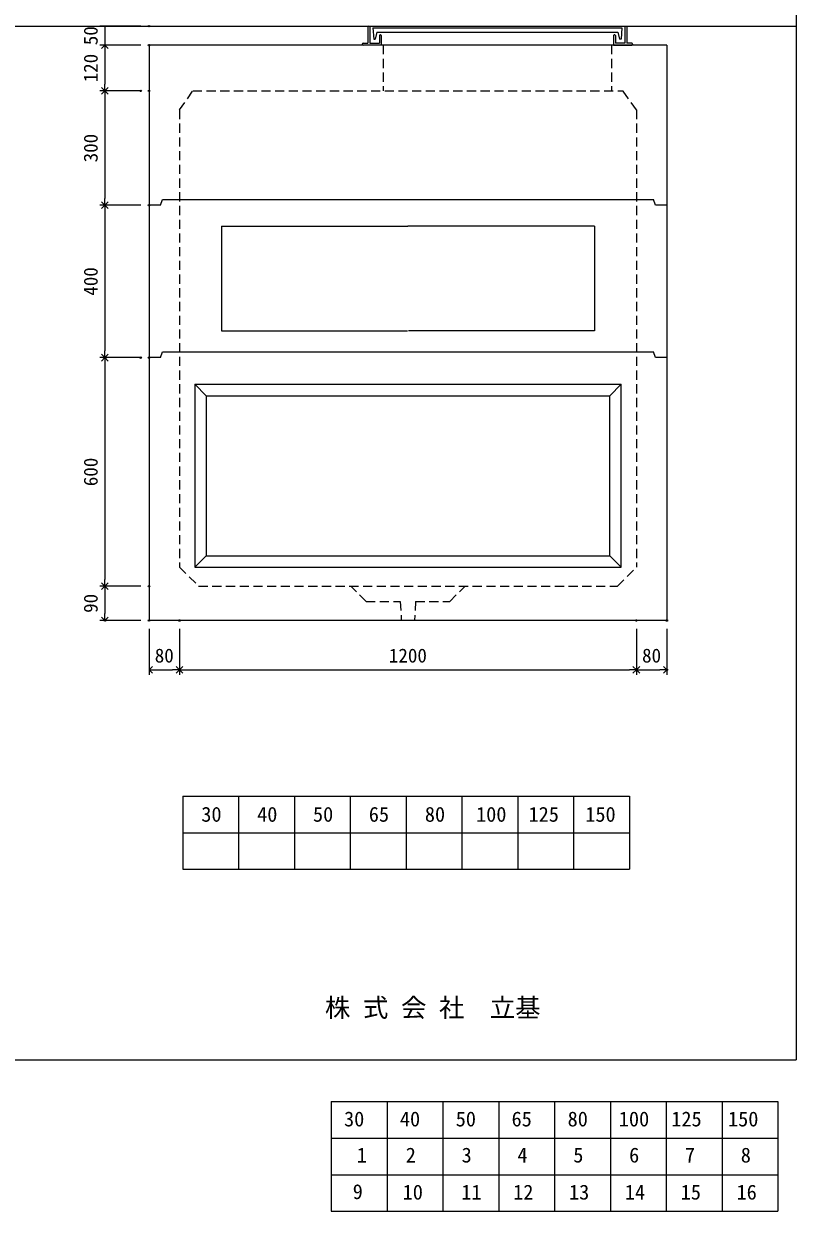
# Model space of a CAD drawing. Units: millimetres, scale not verified. Extents: x -6420 to 6420, y -3048 to 3049.
# Drawn here: x 4391 to 6420, y -3048 to 68 of the extents above; entities that cross this region are included whole.
import ezdxf
from ezdxf.enums import TextEntityAlignment as Align

# ---------------------------------------------------------------- set-up
doc = ezdxf.new("R2010")
doc.units = ezdxf.units.MM
doc.header["$LTSCALE"] = 20
doc.header["$PDMODE"] = 32
doc.header["$PDSIZE"] = 4
doc.linetypes.add('DASHED1', pattern=[1.8, 1.2, -0.6])
doc.linetypes.add('USER2', pattern=[50.8, 31.75, -6.35, 6.35, -6.35])
doc.layers.add('0-1_Defpoints', color=7, linetype='Continuous')
for name, color, linetype, lineweight in [('0-2_waku', 7, 'Continuous', 18), ('0-3_gaikei', 7, 'Continuous', 18), ('0-4_kakure', 7, 'DASHED1', 5), ('0-5_sunpou', 7, 'Continuous', 5), ('0-8_uchigawa', 6, 'Continuous', 18), ('0-A_futa', 3, 'Continuous', 18), ('0-B_GL', 4, 'Continuous', 18), ('0-D_文字１', 7, 'Continuous', 18), ('1-2_uchigawa2', 6, 'USER2', 18), ('1-4_文字２', 7, 'Continuous', 5)]:
    doc.layers.add(name, color=color, linetype=linetype, lineweight=lineweight)
doc.styles.add('ＭＳ ゴシック', font='')
doc.styles.get('ＭＳ ゴシック').set_extended_font_data('MS Gothic')

# ---------------------------------------------------------------- blocks, each defined once
blk = doc.blocks.new('_Open90')
at = {"layer": '0-5_sunpou'}
blk.add_line((0, 0), (-1, 0), dxfattribs=at)
blk.add_lwpolyline([(-0.5, 0.5), (0, 0), (-0.5, -0.5)], dxfattribs=at)
blk = doc.blocks.new('D68')
at = {"layer": '0-1_Defpoints'}
for p in [(7303.24, 1770.17), (7187.23, 1170.17), (7303.24, 1170.17)]:
    blk.add_point(p, dxfattribs=at)
at = {"layer": '0-5_sunpou'}
for p, q in [((7281.24, 1770.17), (7174.23, 1770.17)), ((7187.23, 1752.17), (7187.23, 1188.17)), ((7281.24, 1170.17), (7174.23, 1170.17))]:
    blk.add_line(p, q, dxfattribs=at)
at = {"layer": '0-5_sunpou', "xscale": 18, "yscale": 18}
for p, rotation in [((7187.23, 1770.17), 90), ((7187.23, 1170.17), 270)]:
    blk.add_blockref('_Open90', p, dxfattribs=dict(at, rotation=rotation))
at = {"layer": '0-5_sunpou', "style": 'ＭＳ ゴシック'}
blk.add_text('600', height=36.66, rotation=90, dxfattribs=at).set_placement((7179.23, 1432.67), align=Align.BOTTOM_LEFT)
blk = doc.blocks.new('D69')
at = {"layer": '0-1_Defpoints'}
for p in [(7303.24, 1170.17), (7187.23, 1080.17), (7303.24, 1080.17)]:
    blk.add_point(p, dxfattribs=at)
at = {"layer": '0-5_sunpou'}
for p, q in [((7281.24, 1170.17), (7174.23, 1170.17)), ((7187.23, 1152.17), (7187.23, 1098.17)), ((7281.24, 1080.17), (7174.23, 1080.17))]:
    blk.add_line(p, q, dxfattribs=at)
at = {"layer": '0-5_sunpou', "xscale": 18, "yscale": 18}
for p, rotation in [((7187.23, 1170.17), 90), ((7187.23, 1080.17), 270)]:
    blk.add_blockref('_Open90', p, dxfattribs=dict(at, rotation=rotation))
at = {"layer": '0-5_sunpou', "style": 'ＭＳ ゴシック'}
blk.add_text('90', height=36.66, rotation=90, dxfattribs=at).set_placement((7179.23, 1100.17), align=Align.BOTTOM_LEFT)
blk = doc.blocks.new('D70')
at = {"layer": '0-1_Defpoints'}
for p in [(7303.24, 1080.17), (7383.24, 1080.17), (7383.24, 950.85)]:
    blk.add_point(p, dxfattribs=at)
at = {"layer": '0-5_sunpou'}
for p, q in [((7303.24, 1058.17), (7303.24, 937.85)), ((7383.24, 1058.17), (7383.24, 937.85)), ((7321.24, 950.85), (7365.24, 950.85))]:
    blk.add_line(p, q, dxfattribs=at)
at = {"layer": '0-5_sunpou', "xscale": 18, "yscale": 18, "rotation": 180}
blk.add_blockref('_Open90', (7303.24, 950.85), dxfattribs=at)
at = {"layer": '0-5_sunpou', "xscale": 18, "yscale": 18}
blk.add_blockref('_Open90', (7383.24, 950.85), dxfattribs=at)
at = {"layer": '0-5_sunpou', "style": 'ＭＳ ゴシック'}
blk.add_text('80', height=36.66, dxfattribs=at).set_placement((7318.24, 958.85), align=Align.BOTTOM_LEFT)
blk = doc.blocks.new('D71')
at = {"layer": '0-1_Defpoints'}
for p in [(7383.24, 1080.17), (8583.24, 1080.17), (8583.24, 950.85)]:
    blk.add_point(p, dxfattribs=at)
at = {"layer": '0-5_sunpou'}
for p, q in [((7383.24, 1058.17), (7383.24, 937.85)), ((8583.24, 1058.17), (8583.24, 937.85)), ((7401.24, 950.85), (8565.24, 950.85))]:
    blk.add_line(p, q, dxfattribs=at)
at = {"layer": '0-5_sunpou', "xscale": 18, "yscale": 18, "rotation": 180}
blk.add_blockref('_Open90', (7383.24, 950.85), dxfattribs=at)
at = {"layer": '0-5_sunpou', "xscale": 18, "yscale": 18}
blk.add_blockref('_Open90', (8583.24, 950.85), dxfattribs=at)
at = {"layer": '0-5_sunpou', "style": 'ＭＳ ゴシック'}
blk.add_text('1200', height=36.66, dxfattribs=at).set_placement((7933.24, 958.85), align=Align.BOTTOM_LEFT)
blk = doc.blocks.new('D72')
at = {"layer": '0-1_Defpoints'}
for p in [(8583.24, 1080.17), (8663.24, 1080.17), (8663.24, 950.85)]:
    blk.add_point(p, dxfattribs=at)
at = {"layer": '0-5_sunpou'}
for p, q in [((8583.24, 1058.17), (8583.24, 937.85)), ((8663.24, 1058.17), (8663.24, 937.85)), ((8601.24, 950.85), (8645.24, 950.85))]:
    blk.add_line(p, q, dxfattribs=at)
at = {"layer": '0-5_sunpou', "xscale": 18, "yscale": 18, "rotation": 180}
blk.add_blockref('_Open90', (8583.24, 950.85), dxfattribs=at)
at = {"layer": '0-5_sunpou', "xscale": 18, "yscale": 18}
blk.add_blockref('_Open90', (8663.24, 950.85), dxfattribs=at)
at = {"layer": '0-5_sunpou', "style": 'ＭＳ ゴシック'}
blk.add_text('80', height=36.66, dxfattribs=at).set_placement((8598.24, 958.85), align=Align.BOTTOM_LEFT)
blk = doc.blocks.new('D73')
at = {"layer": '0-1_Defpoints'}
for p in [(7303.24, 2590.17), (7187.23, 2470.17), (7303.24, 2470.17)]:
    blk.add_point(p, dxfattribs=at)
at = {"layer": '0-5_sunpou'}
for p, q in [((7281.24, 2590.17), (7174.23, 2590.17)), ((7187.23, 2572.17), (7187.23, 2488.17)), ((7281.24, 2470.17), (7174.23, 2470.17))]:
    blk.add_line(p, q, dxfattribs=at)
at = {"layer": '0-5_sunpou', "xscale": 18, "yscale": 18}
for p, rotation in [((7187.23, 2590.17), 90), ((7187.23, 2470.17), 270)]:
    blk.add_blockref('_Open90', p, dxfattribs=dict(at, rotation=rotation))
at = {"layer": '0-5_sunpou', "style": 'ＭＳ ゴシック'}
blk.add_text('120', height=36.66, rotation=90, dxfattribs=at).set_placement((7179.23, 2492.67), align=Align.BOTTOM_LEFT)
blk = doc.blocks.new('D74')
at = {"layer": '0-1_Defpoints'}
for p in [(7281.24, 2470.17), (7187.23, 2170.17), (7303.24, 2170.17)]:
    blk.add_point(p, dxfattribs=at)
at = {"layer": '0-5_sunpou'}
for p, q in [((7259.24, 2470.17), (7174.23, 2470.17)), ((7187.23, 2452.17), (7187.23, 2188.17)), ((7281.24, 2170.17), (7174.23, 2170.17))]:
    blk.add_line(p, q, dxfattribs=at)
at = {"layer": '0-5_sunpou', "xscale": 18, "yscale": 18}
for p, rotation in [((7187.23, 2470.17), 90), ((7187.23, 2170.17), 270)]:
    blk.add_blockref('_Open90', p, dxfattribs=dict(at, rotation=rotation))
at = {"layer": '0-5_sunpou', "style": 'ＭＳ ゴシック'}
blk.add_text('300', height=36.66, rotation=90, dxfattribs=at).set_placement((7179.23, 2282.67), align=Align.BOTTOM_LEFT)
blk = doc.blocks.new('D75')
at = {"layer": '0-1_Defpoints'}
for p in [(7303.24, 2170.17), (7187.23, 1770.17), (7281.24, 1770.17)]:
    blk.add_point(p, dxfattribs=at)
at = {"layer": '0-5_sunpou'}
for p, q in [((7281.24, 2170.17), (7174.23, 2170.17)), ((7187.23, 2152.17), (7187.23, 1788.17)), ((7259.24, 1770.17), (7174.23, 1770.17))]:
    blk.add_line(p, q, dxfattribs=at)
at = {"layer": '0-5_sunpou', "xscale": 18, "yscale": 18}
for p, rotation in [((7187.23, 2170.17), 90), ((7187.23, 1770.17), 270)]:
    blk.add_blockref('_Open90', p, dxfattribs=dict(at, rotation=rotation))
at = {"layer": '0-5_sunpou', "style": 'ＭＳ ゴシック'}
blk.add_text('400', height=36.66, rotation=90, dxfattribs=at).set_placement((7179.23, 1932.67), align=Align.BOTTOM_LEFT)
blk = doc.blocks.new('D76')
at = {"layer": '0-1_Defpoints'}
for p in [(7303.24, 2640.17), (7187.23, 2590.17), (7303.24, 2590.17)]:
    blk.add_point(p, dxfattribs=at)
at = {"layer": '0-5_sunpou'}
for p, q in [((7281.24, 2640.17), (7174.23, 2640.17)), ((7187.23, 2640.17), (7187.23, 2590.17)), ((7281.24, 2590.17), (7174.23, 2590.17))]:
    blk.add_line(p, q, dxfattribs=at)
at = {"layer": '0-5_sunpou', "style": 'ＭＳ ゴシック'}
blk.add_text('50', height=36.66, rotation=90, dxfattribs=at).set_placement((7179.23, 2590.17), align=Align.BOTTOM_LEFT)

msp = doc.modelspace()

# ---------------------------------------------------------------- linework, layer by layer
at = {"layer": '0-2_waku'}
for p, q in [((6420, 3048.75), (6420, -2651.25)), ((4808.33, -1958.91), (4808.33, -2150.91)), ((4808.33, -1958.91), (4808.33, -2150.91)), ((4808.33, -1958.91), (4808.33, -2150.91)), ((4808.33, -1958.91), (4808.33, -2150.91)), ((4808.33, -1958.91), (5981.67, -1958.91)), ((4955, -1958.91), (4955, -2150.91)), ((5101.67, -1958.91), (5101.67, -2150.91)), ((5101.67, -1958.91), (5101.67, -2150.91)), ((5248.33, -1958.91), (5248.33, -2150.91)), ((5395, -1958.91), (5395, -2150.91)), ((5541.67, -1958.91), (5541.67, -2150.91)), ((5688.33, -1958.91), (5688.33, -2150.91)), ((5835, -1958.91), (5835, -2150.91)), ((5981.67, -1958.91), (5981.67, -2150.91)), ((4808.33, -2054.91), (5981.67, -2054.91)), ((4808.33, -2150.91), (5981.67, -2150.91)), ((-1740, -2651.25), (6420, -2651.25))]:
    msp.add_line(p, q, dxfattribs=at)
at = {"layer": '0-3_gaikei'}
for p, q in [((4720, 12.09), (4720, -1497.91)), ((6080, 12.09), (4720, 12.09)), ((6080, 12.09), (6080, -1497.91)), ((4750, -407.91), (4755, -392.91)), ((4755, -392.91), (6045, -392.91)), ((6050, -407.91), (6045, -392.91)), ((4750, -407.91), (4720, -407.91)), ((6080, -407.91), (6050, -407.91)), ((4750, -807.91), (4720, -807.91)), ((4750, -807.91), (4755, -792.91)), ((4755, -792.91), (6045, -792.91)), ((6050, -807.91), (6045, -792.91)), ((6080, -807.91), (6050, -807.91)), ((6080, -1497.91), (4720, -1497.91))]:
    msp.add_line(p, q, dxfattribs=at)
at = {"layer": '0-4_kakure'}
for p, q in [((5335, 12.09), (5335, -107.91)), ((5935, 12.09), (5935, -107.91)), ((4800, -157.91), (4835, -107.91)), ((4835, -107.91), (5965, -107.91)), ((4835, -107.91), (5965, -107.91)), ((6000, -157.91), (5965, -107.91)), ((4800, -157.91), (4800, -1357.91)), ((6000, -157.91), (6000, -1357.91)), ((5950, -1407.91), (6000, -1357.91)), ((5290, -1447.91), (5250, -1407.91)), ((5290, -1447.91), (5380, -1447.91)), ((5380, -1447.91), (5382.5, -1497.91)), ((5420, -1447.91), (5417.5, -1497.91))]:
    msp.add_line(p, q, dxfattribs=at)
for points in [[(4800, -1357.91), (4850, -1407.91), (5950, -1407.91)], [(5420, -1447.91), (5510, -1447.91), (5550, -1407.91)]]:
    msp.add_lwpolyline(points, dxfattribs=at)
at = {"layer": '0-8_uchigawa'}
for p, q in [((4840, -877.91), (5960, -877.91)), ((4840, -877.91), (4840, -1357.91)), ((4840, -877.91), (4870, -907.91)), ((5960, -877.91), (5930, -907.91)), ((5960, -1357.91), (5960, -877.91)), ((4870, -907.91), (5930, -907.91)), ((4870, -907.91), (4870, -1327.91)), ((5930, -1327.91), (5930, -907.91)), ((4840, -1357.91), (4870, -1327.91)), ((4870, -1327.91), (5930, -1327.91)), ((5960, -1357.91), (5930, -1327.91)), ((4840, -1357.91), (5960, -1357.91))]:
    msp.add_line(p, q, dxfattribs=at)
at = {"layer": '0-A_futa'}
for p, q in [((5295, 60.09), (5295, 17.09)), ((5297, 62.09), (5300, 62.09)), ((5300, 62.09), (5300, 17.09)), ((5307.82, 57.59), (5962.15, 57.59)), ((5307.82, 57.59), (5310.31, 27.59)), ((5318.33, 46.59), (5314.02, 27.59)), ((5318.33, 46.59), (5951.67, 46.59)), ((5325, 37.09), (5325, 17.09)), ((5327, 39.09), (5328, 39.09)), ((5330, 37.09), (5330, 12.09)), ((5940, 37.09), (5940, 12.09)), ((5943, 39.09), (5942, 39.09)), ((5945, 37.09), (5945, 17.09)), ((5951.67, 46.59), (5955.99, 27.59)), ((5962.15, 57.59), (5959.9, 27.59)), ((5970, 62.09), (5973, 62.09)), ((5975, 60.09), (5975, 17.09)), ((5280, 15.09), (5280, 14.09)), ((5282, 17.09), (5295, 17.09)), ((5335, 12.09), (5282, 12.09)), ((5300, 17.09), (5325, 17.09)), ((5310.31, 27.59), (5314.02, 27.59)), ((5940, 12.09), (5988, 12.09)), ((5959.9, 27.59), (5955.99, 27.59)), ((5988, 17.09), (5975, 17.09)), ((5990, 15.09), (5990, 14.09))]:
    msp.add_line(p, q, dxfattribs=at)
msp.add_lwpolyline([(5970, 62.09), (5970, 17.09), (5945, 17.09)], dxfattribs=at)
for centre, start, end in [((5297, 60.09), 90, 180), ((5327, 37.09), 90, 180), ((5328, 37.09), 0, 90), ((5942, 37.09), 90, 180), ((5943, 37.09), 0, 90), ((5973, 60.09), 0, 90), ((5282, 15.09), 90, 180), ((5282, 14.09), 180, 270), ((5988, 15.09), 0, 90), ((5988, 14.09), 270, 0)]:
    msp.add_arc(centre, 2, start, end, dxfattribs=at)
at = {"layer": '0-B_GL'}
msp.add_line((-1740, 62.09), (6420, 62.09), dxfattribs=at)
at = {"layer": '1-2_uchigawa2'}
for p, q in [((4910, -462.91), (5400, -462.91)), ((4910, -462.91), (4910, -737.91)), ((5890, -462.91), (5400, -462.91)), ((5890, -462.91), (5890, -737.91)), ((4910, -737.91), (5398.76, -737.91)), ((5890, -737.91), (5401.25, -737.91))]:
    msp.add_line(p, q, dxfattribs=at)
at = {"layer": '1-4_文字２'}
for p, q in [((5198.63, -2760.39), (5198.63, -2952.39)), ((5198.63, -2760.39), (5198.63, -2952.39)), ((5198.63, -2760.39), (5198.63, -2952.39)), ((5198.63, -2760.39), (5198.63, -2952.39)), ((5198.63, -2760.39), (6371.96, -2760.39)), ((5198.63, -2760.39), (5198.63, -2952.39)), ((5198.63, -2760.39), (5198.63, -2952.39)), ((5198.63, -2760.39), (5198.63, -2952.39)), ((5198.63, -2760.39), (5198.63, -2952.39)), ((5198.63, -2760.39), (6371.96, -2760.39)), ((5345.3, -2760.39), (5345.3, -2952.39)), ((5345.3, -2760.39), (5345.3, -2952.39)), ((5491.96, -2760.39), (5491.96, -2952.39)), ((5491.96, -2760.39), (5491.96, -2952.39)), ((5491.96, -2760.39), (5491.96, -2952.39)), ((5491.96, -2760.39), (5491.96, -2952.39)), ((5638.63, -2760.39), (5638.63, -2952.39)), ((5638.63, -2760.39), (5638.63, -2952.39)), ((5785.3, -2760.39), (5785.3, -2952.39)), ((5785.3, -2760.39), (5785.3, -2952.39)), ((5931.96, -2760.39), (5931.96, -2952.39)), ((5931.96, -2760.39), (5931.96, -2952.39)), ((6078.63, -2760.39), (6078.63, -2952.39)), ((6078.63, -2760.39), (6078.63, -2952.39)), ((6225.3, -2760.39), (6225.3, -2952.39)), ((6225.3, -2760.39), (6225.3, -2952.39)), ((6371.96, -2760.39), (6371.96, -2952.39)), ((6371.96, -2760.39), (6371.96, -2952.39)), ((5198.63, -2856.39), (6371.96, -2856.39)), ((5198.63, -2856.39), (6371.96, -2856.39)), ((5198.63, -2952.39), (6371.96, -2952.39)), ((5198.63, -2952.39), (6371.96, -2952.39)), ((5198.63, -2952.39), (5198.63, -3048.39)), ((5198.63, -2952.39), (5198.63, -3048.39)), ((5198.63, -2952.39), (5198.63, -3048.39)), ((5198.63, -2952.39), (5198.63, -3048.39)), ((5198.63, -2952.39), (6371.96, -2952.39)), ((5198.63, -2952.39), (5198.63, -3048.39)), ((5198.63, -2952.39), (5198.63, -3048.39)), ((5198.63, -2952.39), (5198.63, -3048.39)), ((5198.63, -2952.39), (5198.63, -3048.39)), ((5198.63, -2952.39), (6371.96, -2952.39)), ((5345.3, -2952.39), (5345.3, -3048.39)), ((5345.3, -2952.39), (5345.3, -3048.39)), ((5491.96, -2952.39), (5491.96, -3048.39)), ((5491.96, -2952.39), (5491.96, -3048.39)), ((5491.96, -2952.39), (5491.96, -3048.39)), ((5491.96, -2952.39), (5491.96, -3048.39)), ((5638.63, -2952.39), (5638.63, -3048.39)), ((5638.63, -2952.39), (5638.63, -3048.39)), ((5785.3, -2952.39), (5785.3, -3048.39)), ((5785.3, -2952.39), (5785.3, -3048.39)), ((5931.96, -2952.39), (5931.96, -3048.39)), ((5931.96, -2952.39), (5931.96, -3048.39)), ((6078.63, -2952.39), (6078.63, -3048.39)), ((6078.63, -2952.39), (6078.63, -3048.39)), ((6225.3, -2952.39), (6225.3, -3048.39)), ((6225.3, -2952.39), (6225.3, -3048.39)), ((6371.96, -2952.39), (6371.96, -3048.39)), ((6371.96, -2952.39), (6371.96, -3048.39)), ((5198.63, -3048.39), (6371.96, -3048.39)), ((5198.63, -3048.39), (6371.96, -3048.39))]:
    msp.add_line(p, q, dxfattribs=at)

# ---------------------------------------------------------------- block references
at = {"layer": '0-5_sunpou'}
for name in ['D76', 'D73', 'D74', 'D75', 'D68', 'D69', 'D70', 'D71', 'D72']:
    msp.add_blockref(name, (-2583.24, -2578.08), dxfattribs=at)

# ---------------------------------------------------------------- texts
at = {"layer": '0-D_文字１', "style": 'ＭＳ ゴシック'}
for s, height, p in [('30', 39.1, (4857.21, -2037.82)), ('40', 39.1, (5003.88, -2037.82)), ('50', 39.1, (5150.55, -2037.82)), ('65', 39.1, (5297.21, -2037.82)), ('80', 39.1, (5444.42, -2037.82)), ('100', 39.1, (5578.92, -2037.82)), ('125', 39.1, (5716.77, -2037.82)), ('150', 39.1, (5865.79, -2037.82)), (' 株 式 会 社\u3000立基', 48.88, (5148.71, -2553.06))]:
    msp.add_text(s, height=height, dxfattribs=at).set_placement(p, align=Align.BOTTOM_LEFT)
at = {"layer": '1-4_文字２', "style": 'ＭＳ ゴシック'}
for s, p in [('30', (5232.17, -2837.48)), ('30', (5232.17, -2837.48)), ('40', (5378.83, -2837.48)), ('40', (5378.83, -2837.48)), ('50', (5525.5, -2837.48)), ('50', (5525.5, -2837.48)), ('65', (5672.17, -2837.48)), ('65', (5672.17, -2837.48)), ('80', (5819.38, -2837.48)), ('80', (5819.38, -2837.48)), ('100', (5953.88, -2837.48)), ('100', (5953.88, -2837.48)), ('125', (6091.73, -2837.48)), ('125', (6091.73, -2837.48)), ('150', (6240.74, -2837.48)), ('150', (6240.74, -2837.48)), ('1', (5265.7, -2932.2)), ('2', (5394.28, -2932.2)), ('3', (5540.95, -2932.2)), ('4', (5687.61, -2932.2)), ('5', (5834.28, -2932.2)), ('6', (5980.95, -2932.2)), ('7', (6127.61, -2932.2)), ('8', (6274.28, -2932.2)), ('9', (5254.94, -3028.2)), ('10', (5386.16, -3029.48)), ('11', (5540.16, -3029.48)), ('12', (5676.44, -3029.48)), ('13', (5823.1, -3029.48)), ('14', (5969.77, -3029.48)), ('15', (6116.44, -3029.48)), ('16', (6263.1, -3029.48))]:
    msp.add_text(s, height=39.1, dxfattribs=at).set_placement(p, align=Align.BOTTOM_LEFT)

doc.saveas('drawing.dxf')
